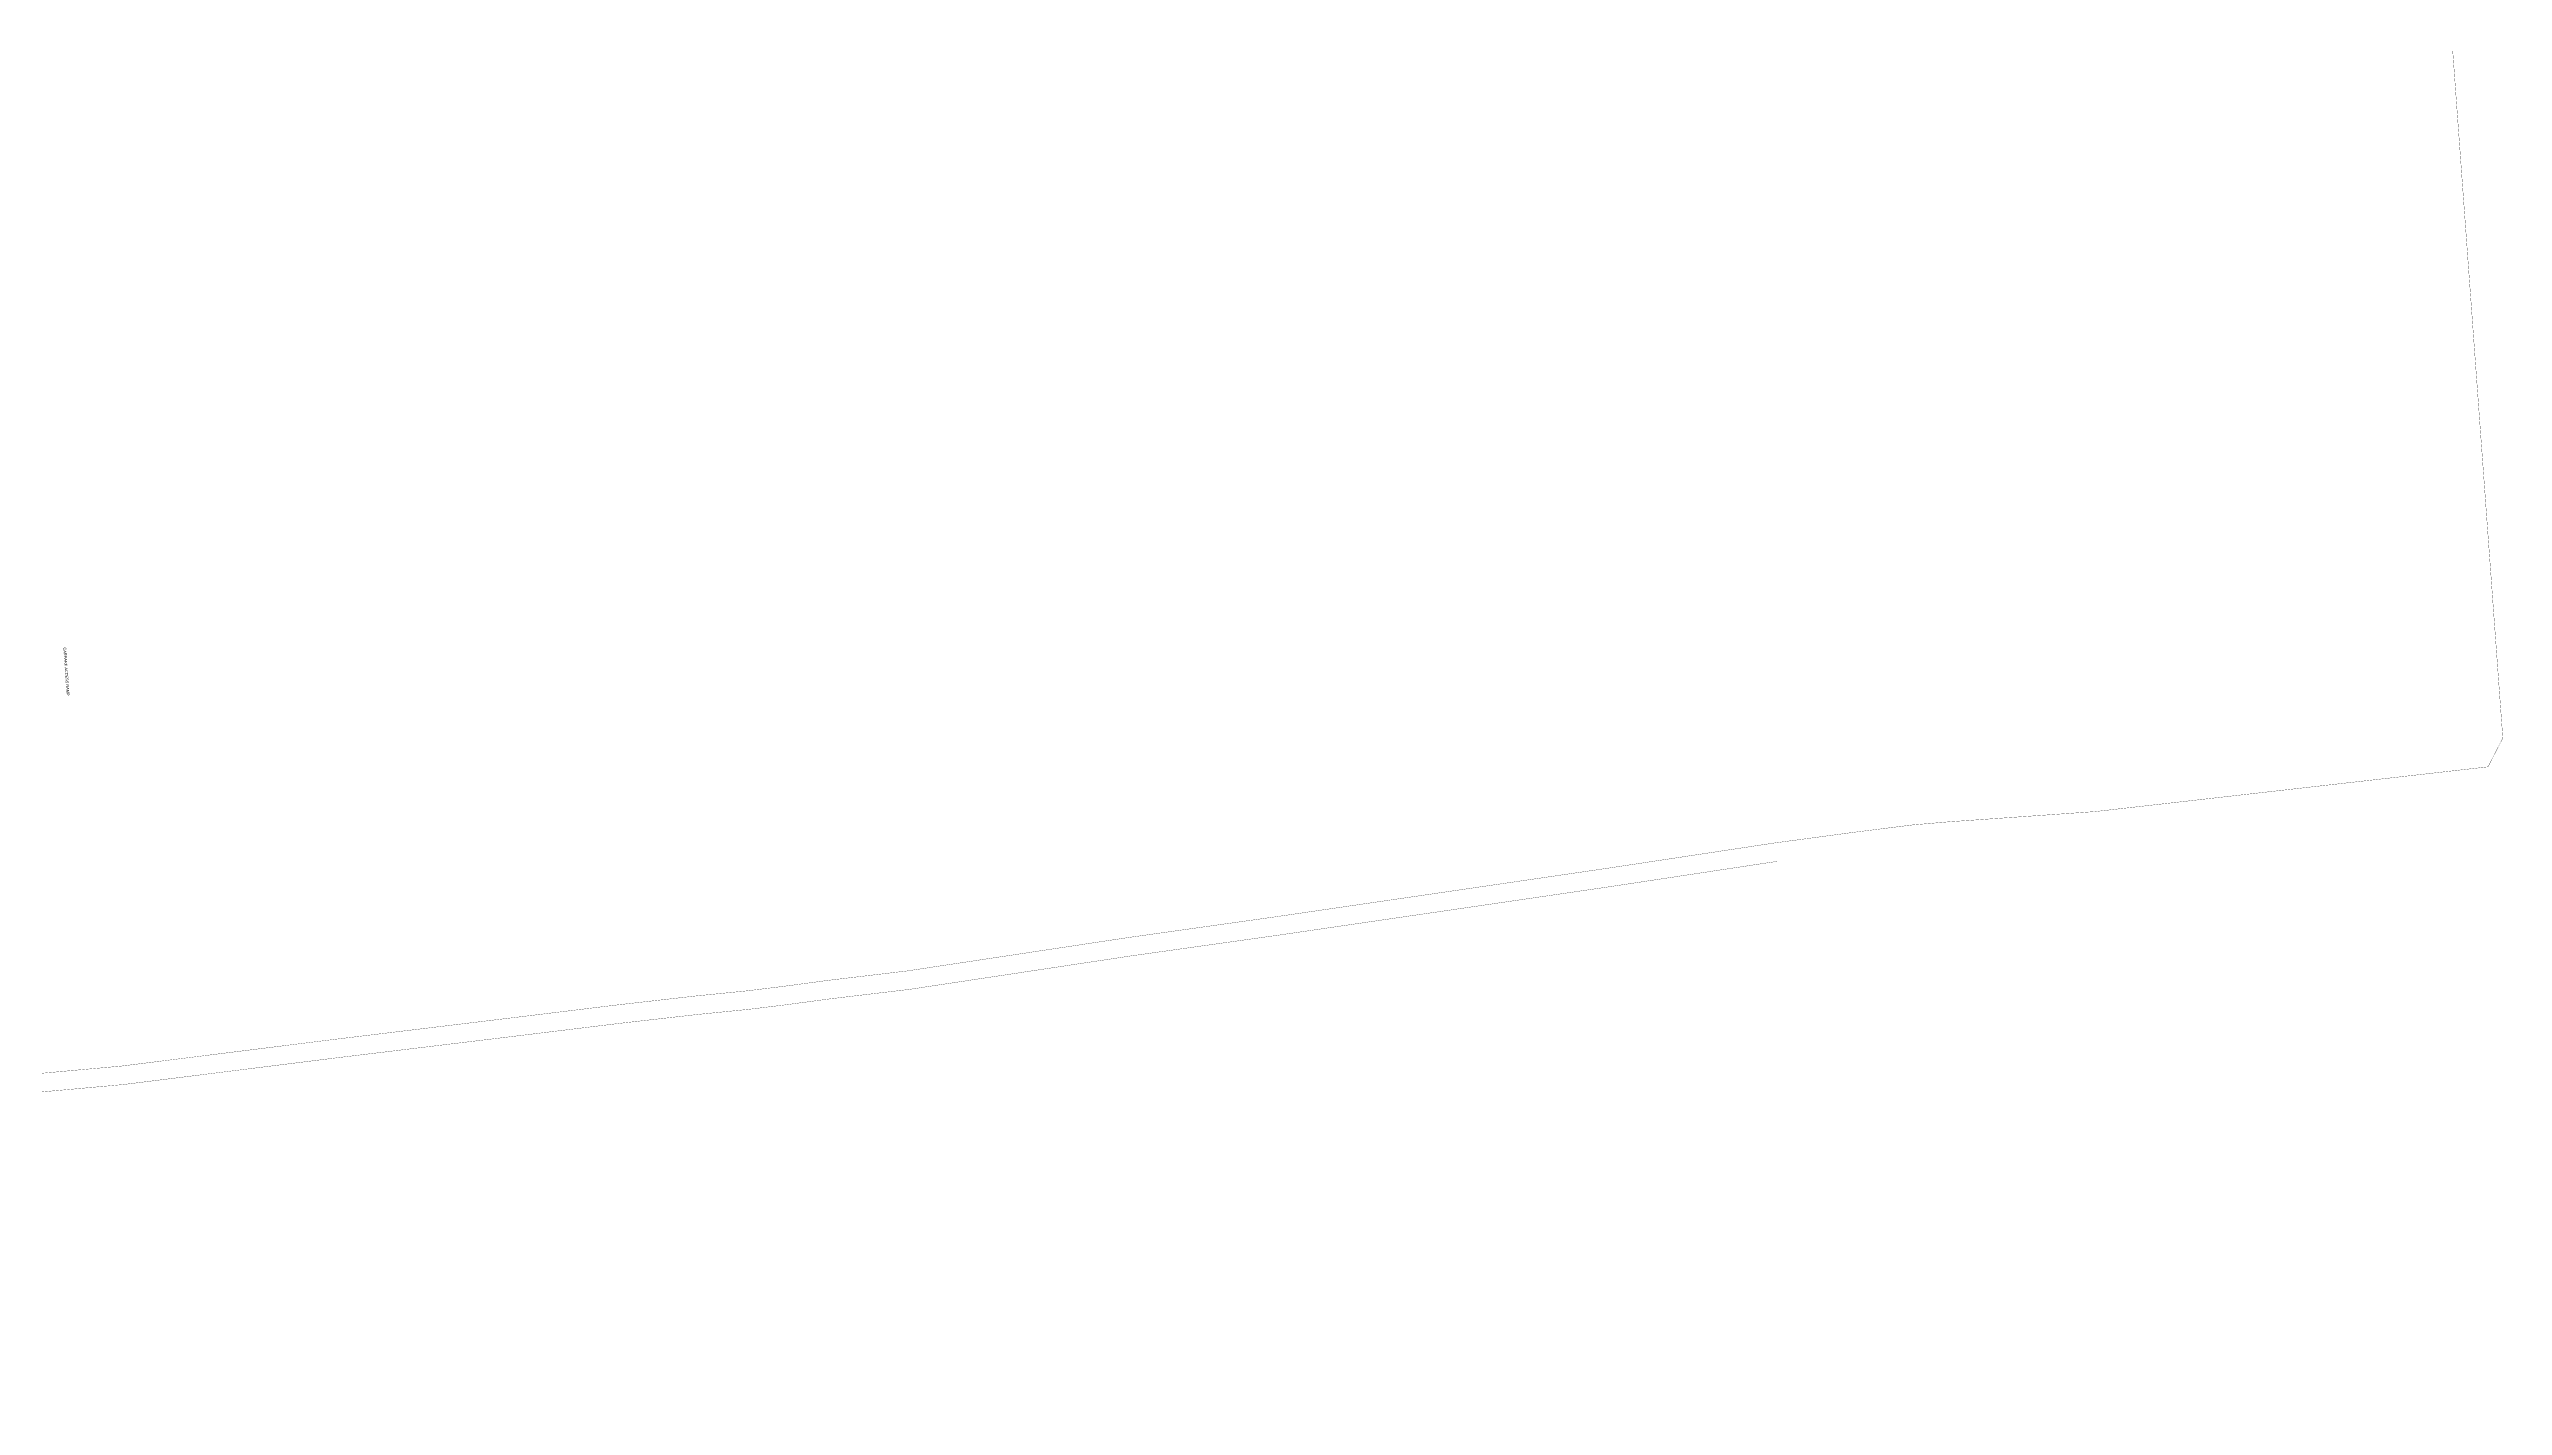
# Model space of a CAD drawing. Header units: millimetres. Extents: x 833941507 to 1669051331, y 817666127 to 1636299673.
# Drawn here: x 834694449 to 835223033, y 817874031 to 818166156 of the extents above; entities that cross this region are included whole.
import ezdxf

# ---------------------------------------------------------------- set-up
doc = ezdxf.new("R2010")
doc.units = ezdxf.units.MM
doc.header["$LTSCALE"] = 3
doc.linetypes.add('DASH', pattern=[0.35, 0.25, -0.1])
doc.layers.add('DraftConditionLine_WWR_20160425', color=7, linetype='DASH', lineweight=0)
doc.styles.add('Arial_9', font='arial.ttf', dxfattribs={"height": 2.950599})

# ---------------------------------------------------------------- blocks, each defined once
blk = doc.blocks.new('GBP-LTC-LB01')
at = {"layer": 'DraftConditionLine_WWR_20160425', "ltscale": 10, "const_width": 50, "flags": 128}
blk.add_lwpolyline([(834158382, 817958386), (834151515, 817938770), (834189979, 817906735), (834251038, 817898858), (834280425, 817930865), (834362762, 817879173), (834392608, 817909932), (834426671, 817912314), (834452557, 817917469), (834461095, 817923229), (834486497, 817925012), (834486501, 817924962), (834490591, 817925249), (834496571, 817925421), (834500241, 817925675), (834500203, 817926224), (834513608, 817927153), (834521878, 817930278), (834575878, 817931663), (834580914, 817936193), (834583831, 817936424), (834593207, 817936658), (834710020, 817947196), (834756353, 817953000), (834789499, 817957018), (834817350, 817960423), (834833721, 817962285), (834844496, 817963363), (834852126, 817964292), (834862366, 817965664), (834879212, 817967672), (834926921, 817974872), (834958962, 817979380), (835029995, 817989765), (835066252, 817995252), (835083800, 817997605), (835095943, 817999126), (835103677, 817999787), (835135152, 818001988), (835219825, 818011625), (835223007, 818017817), (835212192, 818166131)], dxfattribs=at)
at = {"layer": 'DraftConditionLine_WWR_20160425', "ltscale": 10, "extrusion": (0, 0, -1), "const_width": 50, "flags": 128}
blk.add_lwpolyline([(-835066817, 817991292), (-835030583, 817985808), (-834959530, 817975420), (-834927498, 817970914), (-834879748, 817963707), (-834862868, 817961695), (-834852633, 817960324), (-834844937, 817959387), (-834834146, 817958308), (-834817819, 817956450), (-834789983, 817953047), (-834756842, 817949030), (-834710448, 817943219), (-834594034, 817932716), (-834584514, 817928896), (-834577456, 817927702), (-834522658, 817926296), (-834514471, 817923203), (-834500480, 817922233), (-834500442, 817922782), (-834496772, 817922528), (-834496848, 817921427), (-834492284, 817921296), (-834492138, 817923292), (-834490731, 817923252), (-834490787, 817922456), (-834486696, 817922169), (-834486777, 817921021), (-834478024, 817920410), (-834470124, 817915080), (-834454206, 817913824), (-834427470, 817908343), (-834394415, 817906049), (-834363378, 817874063), (-834281119, 817925706), (-834252583, 817894626), (-834188313, 817902917), (-834146766, 817937520), (-834154748, 817960138)], dxfattribs=at)

msp = doc.modelspace()

# ---------------------------------------------------------------- block references
msp.add_blockref('GBP-LTC-LB01', (0, 0))

# ---------------------------------------------------------------- texts
at = {"style": 'Arial_9', "width": 0.8}
msp.add_text('CARPARK ACCESS RAMP', height=600, rotation=274, dxfattribs=at).set_placement((834697520, 818037303, 0))

doc.saveas('drawing.dxf')
